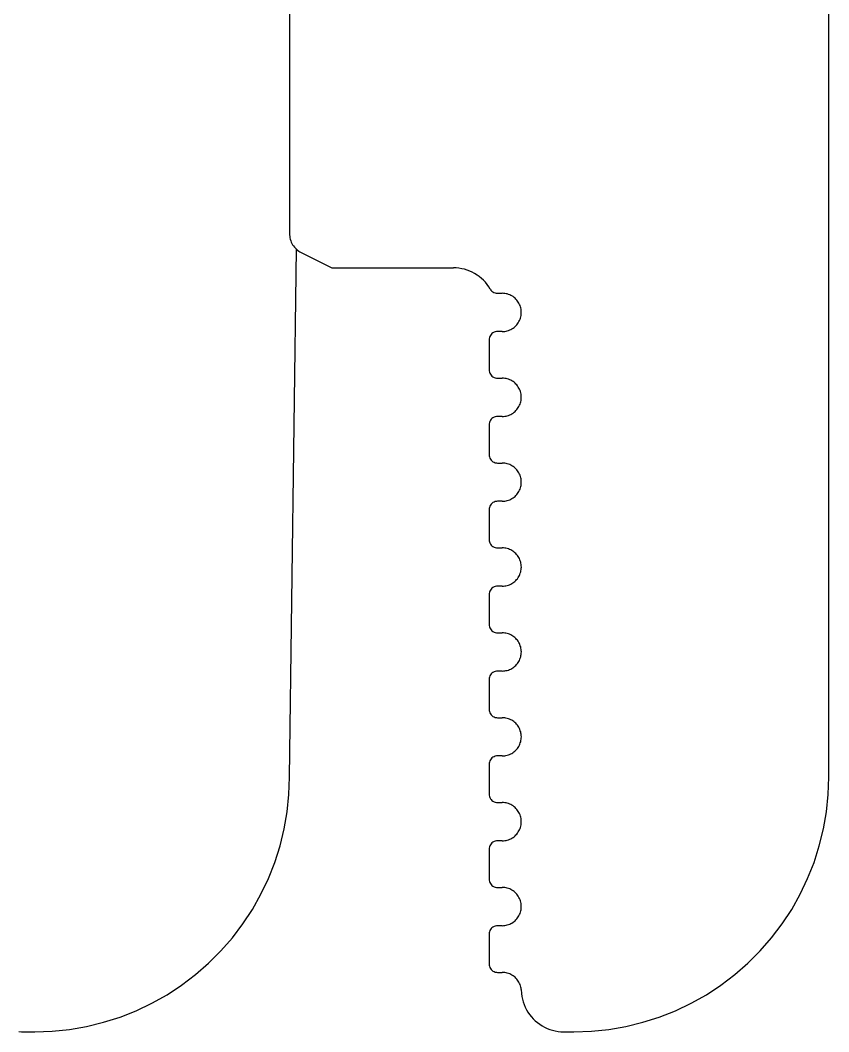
# Model space of a CAD drawing. Extents: x -22.1 to 21.9, y -13.2 to 13.2.
# Drawn here: x 11.271 to 12.02, y 1.708 to 2.646 of the extents above; entities that cross this region are included whole.
import ezdxf

# ---------------------------------------------------------------- set-up
doc = ezdxf.new("R2010")
doc.units = 0
doc.header["$MEASUREMENT"] = 0
doc.layers.get('0').update_dxf_attribs({"linetype": 'CONTINUOUS'})

msp = doc.modelspace()

# ---------------------------------------------------------------- linework, layer by layer
for p, q in [((12.02029, 1.94422), (12.02029, 3.83398)), ((11.52029, 3.32969), (11.52029, 2.44851)), ((11.52029, 2.44851), (11.52033, 2.44715)), ((11.52033, 2.44715), (11.52048, 2.44579)), ((11.52048, 2.44579), (11.52071, 2.44445)), ((11.52071, 2.44445), (11.52104, 2.44313)), ((11.52104, 2.44313), (11.52145, 2.44183)), ((11.52145, 2.44183), (11.52196, 2.44057)), ((11.52196, 2.44057), (11.52255, 2.43934)), ((11.52029, 1.94422), (11.52669, 2.43398)), ((11.52255, 2.43934), (11.52323, 2.43816)), ((11.52323, 2.43816), (11.52398, 2.43703)), ((11.52398, 2.43703), (11.52481, 2.43595)), ((11.52481, 2.43595), (11.52572, 2.43493)), ((11.52572, 2.43493), (11.52669, 2.43398)), ((11.52669, 2.43398), (11.52773, 2.43309)), ((11.52773, 2.43309), (11.52882, 2.43228)), ((11.52882, 2.43228), (11.52997, 2.43155)), ((11.52997, 2.43155), (11.53117, 2.4309)), ((11.53117, 2.4309), (11.55966, 2.41666)), ((11.55966, 2.41666), (11.67229, 2.41666)), ((11.67486, 2.41657), (11.67229, 2.41666)), ((11.67742, 2.41632), (11.67486, 2.41657)), ((11.67997, 2.4159), (11.67742, 2.41632)), ((11.68248, 2.41532), (11.67997, 2.4159)), ((11.68494, 2.41457), (11.68248, 2.41532)), ((11.68735, 2.41366), (11.68494, 2.41457)), ((11.6897, 2.4126), (11.68735, 2.41366)), ((11.69197, 2.41138), (11.6897, 2.4126)), ((11.69416, 2.41002), (11.69197, 2.41138)), ((11.69625, 2.40852), (11.69416, 2.41002)), ((11.69824, 2.40689), (11.69625, 2.40852)), ((11.70012, 2.40513), (11.69824, 2.40689)), ((11.70189, 2.40325), (11.70012, 2.40513)), ((11.70352, 2.40125), (11.70189, 2.40325)), ((11.70502, 2.39916), (11.70352, 2.40125)), ((11.70638, 2.39697), (11.70502, 2.39916)), ((11.70638, 2.39697), (11.70704, 2.396)), ((11.70704, 2.396), (11.70784, 2.39514)), ((11.70784, 2.39514), (11.70876, 2.3944)), ((11.70876, 2.3944), (11.70978, 2.39382)), ((11.70978, 2.39382), (11.71088, 2.39339)), ((11.71088, 2.39339), (11.71203, 2.39312)), ((11.71203, 2.39312), (11.7132, 2.39304)), ((11.7132, 2.39304), (11.71753, 2.39304)), ((11.71871, 2.393), (11.71753, 2.39304)), ((11.71989, 2.39288), (11.71871, 2.393)), ((11.72106, 2.39268), (11.71989, 2.39288)), ((11.72221, 2.39241), (11.72106, 2.39268)), ((11.72334, 2.39206), (11.72221, 2.39241)), ((11.72445, 2.39163), (11.72334, 2.39206)), ((11.72552, 2.39113), (11.72445, 2.39163)), ((11.72656, 2.39056), (11.72552, 2.39113)), ((11.72756, 2.38993), (11.72656, 2.39056)), ((11.72851, 2.38922), (11.72756, 2.38993)), ((11.72942, 2.38846), (11.72851, 2.38922)), ((11.73027, 2.38764), (11.72942, 2.38846)), ((11.73106, 2.38676), (11.73027, 2.38764)), ((11.73179, 2.38583), (11.73106, 2.38676)), ((11.73246, 2.38485), (11.73179, 2.38583)), ((11.73307, 2.38383), (11.73246, 2.38485)), ((11.7336, 2.38278), (11.73307, 2.38383)), ((11.73406, 2.38169), (11.7336, 2.38278)), ((11.73445, 2.38057), (11.73406, 2.38169)), ((11.73476, 2.37943), (11.73445, 2.38057)), ((11.735, 2.37827), (11.73476, 2.37943)), ((11.73516, 2.37709), (11.735, 2.37827)), ((11.73524, 2.37591), (11.73516, 2.37709)), ((11.73516, 2.37355), (11.73524, 2.37473)), ((11.73524, 2.37473), (11.73524, 2.37591)), ((11.73106, 2.36388), (11.73179, 2.36481)), ((11.73179, 2.36481), (11.73246, 2.36579)), ((11.73246, 2.36579), (11.73307, 2.3668)), ((11.73307, 2.3668), (11.7336, 2.36786)), ((11.7336, 2.36786), (11.73406, 2.36895)), ((11.73406, 2.36895), (11.73445, 2.37007)), ((11.73445, 2.37007), (11.73476, 2.37121)), ((11.73476, 2.37121), (11.735, 2.37237)), ((11.735, 2.37237), (11.73516, 2.37355)), ((11.70804, 2.35568), (11.70725, 2.35488)), ((11.70894, 2.35635), (11.70804, 2.35568)), ((11.70993, 2.35689), (11.70894, 2.35635)), ((11.71098, 2.35728), (11.70993, 2.35689)), ((11.71208, 2.35752), (11.71098, 2.35728)), ((11.7132, 2.3576), (11.71208, 2.35752)), ((11.71753, 2.3576), (11.7132, 2.3576)), ((11.71753, 2.3576), (11.71871, 2.35764)), ((11.71871, 2.35764), (11.71989, 2.35776)), ((11.71989, 2.35776), (11.72106, 2.35796)), ((11.72106, 2.35796), (11.72221, 2.35823)), ((11.72221, 2.35823), (11.72334, 2.35858)), ((11.72334, 2.35858), (11.72445, 2.35901)), ((11.72445, 2.35901), (11.72552, 2.35951)), ((11.72552, 2.35951), (11.72656, 2.36008)), ((11.72656, 2.36008), (11.72756, 2.36071)), ((11.72756, 2.36071), (11.72851, 2.36141)), ((11.72851, 2.36141), (11.72942, 2.36218)), ((11.72942, 2.36218), (11.73027, 2.363)), ((11.73027, 2.363), (11.73106, 2.36388)), ((11.70541, 2.35085), (11.70533, 2.34973)), ((11.70533, 2.34973), (11.70533, 2.32217)), ((11.70565, 2.35195), (11.70541, 2.35085)), ((11.70604, 2.353), (11.70565, 2.35195)), ((11.70658, 2.35399), (11.70604, 2.353)), ((11.70725, 2.35488), (11.70658, 2.35399)), ((11.70533, 2.32217), (11.70541, 2.32105)), ((11.70541, 2.32105), (11.70565, 2.31995)), ((11.70565, 2.31995), (11.70604, 2.3189)), ((11.70604, 2.3189), (11.70658, 2.31791)), ((11.70658, 2.31791), (11.70725, 2.31701)), ((11.70725, 2.31701), (11.70804, 2.31622)), ((11.70804, 2.31622), (11.70894, 2.31555)), ((11.70894, 2.31555), (11.70993, 2.31501)), ((11.70993, 2.31501), (11.71098, 2.31461)), ((11.71098, 2.31461), (11.71208, 2.31438)), ((11.71208, 2.31438), (11.7132, 2.3143)), ((11.7132, 2.3143), (11.71753, 2.3143)), ((11.71871, 2.31426), (11.71753, 2.3143)), ((11.71989, 2.31414), (11.71871, 2.31426)), ((11.72106, 2.31394), (11.71989, 2.31414)), ((11.72221, 2.31367), (11.72106, 2.31394)), ((11.72334, 2.31331), (11.72221, 2.31367)), ((11.72445, 2.31289), (11.72334, 2.31331)), ((11.72552, 2.31239), (11.72445, 2.31289)), ((11.72656, 2.31182), (11.72552, 2.31239)), ((11.72756, 2.31118), (11.72656, 2.31182)), ((11.72851, 2.31048), (11.72756, 2.31118)), ((11.72942, 2.30972), (11.72851, 2.31048)), ((11.73027, 2.3089), (11.72942, 2.30972)), ((11.73106, 2.30802), (11.73027, 2.3089)), ((11.73179, 2.30709), (11.73106, 2.30802)), ((11.73246, 2.30611), (11.73179, 2.30709)), ((11.73307, 2.30509), (11.73246, 2.30611)), ((11.7336, 2.30404), (11.73307, 2.30509)), ((11.73406, 2.30295), (11.7336, 2.30404)), ((11.73445, 2.30183), (11.73406, 2.30295)), ((11.73476, 2.30069), (11.73445, 2.30183)), ((11.735, 2.29953), (11.73476, 2.30069)), ((11.73516, 2.29835), (11.735, 2.29953)), ((11.7336, 2.28912), (11.73406, 2.29021)), ((11.73406, 2.29021), (11.73445, 2.29133)), ((11.73445, 2.29133), (11.73476, 2.29247)), ((11.73476, 2.29247), (11.735, 2.29363)), ((11.735, 2.29363), (11.73516, 2.29481)), ((11.73524, 2.29717), (11.73516, 2.29835)), ((11.73516, 2.29481), (11.73524, 2.29599)), ((11.73524, 2.29599), (11.73524, 2.29717)), ((11.72334, 2.27984), (11.72445, 2.28027)), ((11.72445, 2.28027), (11.72552, 2.28077)), ((11.72552, 2.28077), (11.72656, 2.28134)), ((11.72656, 2.28134), (11.72756, 2.28197)), ((11.72756, 2.28197), (11.72851, 2.28267)), ((11.72851, 2.28267), (11.72942, 2.28344)), ((11.72942, 2.28344), (11.73027, 2.28426)), ((11.73027, 2.28426), (11.73106, 2.28514)), ((11.73106, 2.28514), (11.73179, 2.28607)), ((11.73179, 2.28607), (11.73246, 2.28705)), ((11.73246, 2.28705), (11.73307, 2.28806)), ((11.73307, 2.28806), (11.7336, 2.28912)), ((11.70541, 2.27211), (11.70533, 2.27099)), ((11.70533, 2.27099), (11.70533, 2.24343)), ((11.70565, 2.27321), (11.70541, 2.27211)), ((11.70604, 2.27426), (11.70565, 2.27321)), ((11.70658, 2.27525), (11.70604, 2.27426)), ((11.70725, 2.27614), (11.70658, 2.27525)), ((11.70804, 2.27694), (11.70725, 2.27614)), ((11.70894, 2.27761), (11.70804, 2.27694)), ((11.70993, 2.27815), (11.70894, 2.27761)), ((11.71098, 2.27854), (11.70993, 2.27815)), ((11.71208, 2.27878), (11.71098, 2.27854)), ((11.7132, 2.27886), (11.71208, 2.27878)), ((11.71753, 2.27886), (11.7132, 2.27886)), ((11.71753, 2.27886), (11.71871, 2.2789)), ((11.71871, 2.2789), (11.71989, 2.27902)), ((11.71989, 2.27902), (11.72106, 2.27922)), ((11.72106, 2.27922), (11.72221, 2.27949)), ((11.72221, 2.27949), (11.72334, 2.27984)), ((11.70533, 2.24343), (11.70541, 2.24231)), ((11.70541, 2.24231), (11.70565, 2.24121)), ((11.70565, 2.24121), (11.70604, 2.24016)), ((11.70604, 2.24016), (11.70658, 2.23917)), ((11.70658, 2.23917), (11.70725, 2.23827)), ((11.70725, 2.23827), (11.70804, 2.23748)), ((11.70804, 2.23748), (11.70894, 2.2368)), ((11.70894, 2.2368), (11.70993, 2.23627)), ((11.70993, 2.23627), (11.71098, 2.23587)), ((11.71098, 2.23587), (11.71208, 2.23564)), ((11.71208, 2.23564), (11.7132, 2.23556)), ((11.7132, 2.23556), (11.71753, 2.23556)), ((11.71871, 2.23552), (11.71753, 2.23556)), ((11.71989, 2.2354), (11.71871, 2.23552)), ((11.72106, 2.2352), (11.71989, 2.2354)), ((11.72221, 2.23493), (11.72106, 2.2352)), ((11.72334, 2.23457), (11.72221, 2.23493)), ((11.72445, 2.23415), (11.72334, 2.23457)), ((11.72552, 2.23365), (11.72445, 2.23415)), ((11.72656, 2.23308), (11.72552, 2.23365)), ((11.72756, 2.23244), (11.72656, 2.23308)), ((11.72851, 2.23174), (11.72756, 2.23244)), ((11.72942, 2.23098), (11.72851, 2.23174)), ((11.73027, 2.23015), (11.72942, 2.23098)), ((11.73106, 2.22928), (11.73027, 2.23015)), ((11.73179, 2.22835), (11.73106, 2.22928)), ((11.73246, 2.22737), (11.73179, 2.22835)), ((11.73307, 2.22635), (11.73246, 2.22737)), ((11.7336, 2.2253), (11.73307, 2.22635)), ((11.73406, 2.22421), (11.7336, 2.2253)), ((11.73445, 2.22309), (11.73406, 2.22421)), ((11.73476, 2.22195), (11.73445, 2.22309)), ((11.735, 2.22079), (11.73476, 2.22195)), ((11.73476, 2.21373), (11.735, 2.21489)), ((11.73516, 2.21961), (11.735, 2.22079)), ((11.735, 2.21489), (11.73516, 2.21607)), ((11.73524, 2.21843), (11.73516, 2.21961)), ((11.73516, 2.21607), (11.73524, 2.21725)), ((11.73524, 2.21725), (11.73524, 2.21843)), ((11.72942, 2.2047), (11.73027, 2.20552)), ((11.73027, 2.20552), (11.73106, 2.2064)), ((11.73106, 2.2064), (11.73179, 2.20733)), ((11.73179, 2.20733), (11.73246, 2.20831)), ((11.73246, 2.20831), (11.73307, 2.20932)), ((11.73307, 2.20932), (11.7336, 2.21038)), ((11.7336, 2.21038), (11.73406, 2.21147)), ((11.73406, 2.21147), (11.73445, 2.21259)), ((11.73445, 2.21259), (11.73476, 2.21373)), ((11.70658, 2.1965), (11.70604, 2.19552)), ((11.70725, 2.1974), (11.70658, 2.1965)), ((11.70804, 2.1982), (11.70725, 2.1974)), ((11.70894, 2.19887), (11.70804, 2.1982)), ((11.70993, 2.19941), (11.70894, 2.19887)), ((11.71098, 2.1998), (11.70993, 2.19941)), ((11.71208, 2.20004), (11.71098, 2.1998)), ((11.7132, 2.20012), (11.71208, 2.20004)), ((11.71753, 2.20012), (11.7132, 2.20012)), ((11.71753, 2.20012), (11.71871, 2.20016)), ((11.71871, 2.20016), (11.71989, 2.20028)), ((11.71989, 2.20028), (11.72106, 2.20048)), ((11.72106, 2.20048), (11.72221, 2.20075)), ((11.72221, 2.20075), (11.72334, 2.2011)), ((11.72334, 2.2011), (11.72445, 2.20153)), ((11.72445, 2.20153), (11.72552, 2.20203)), ((11.72552, 2.20203), (11.72656, 2.2026)), ((11.72656, 2.2026), (11.72756, 2.20323)), ((11.72756, 2.20323), (11.72851, 2.20393)), ((11.72851, 2.20393), (11.72942, 2.2047)), ((11.70541, 2.19337), (11.70533, 2.19225)), ((11.70533, 2.19225), (11.70533, 2.16469)), ((11.70565, 2.19447), (11.70541, 2.19337)), ((11.70604, 2.19552), (11.70565, 2.19447)), ((11.70533, 2.16469), (11.70541, 2.16357)), ((11.70541, 2.16357), (11.70565, 2.16247)), ((11.70565, 2.16247), (11.70604, 2.16142)), ((11.70604, 2.16142), (11.70658, 2.16043)), ((11.70658, 2.16043), (11.70725, 2.15953)), ((11.70725, 2.15953), (11.70804, 2.15874)), ((11.70804, 2.15874), (11.70894, 2.15806)), ((11.70894, 2.15806), (11.70993, 2.15753)), ((11.70993, 2.15753), (11.71098, 2.15713)), ((11.71098, 2.15713), (11.71208, 2.15689)), ((11.71208, 2.15689), (11.7132, 2.15681)), ((11.7132, 2.15681), (11.71753, 2.15681)), ((11.71869, 2.15678), (11.71753, 2.15681)), ((11.71984, 2.15666), (11.71869, 2.15678)), ((11.72099, 2.15647), (11.71984, 2.15666)), ((11.72212, 2.15621), (11.72099, 2.15647)), ((11.72323, 2.15587), (11.72212, 2.15621)), ((11.72431, 2.15547), (11.72323, 2.15587)), ((11.72537, 2.15499), (11.72431, 2.15547)), ((11.72639, 2.15444), (11.72537, 2.15499)), ((11.72737, 2.15383), (11.72639, 2.15444)), ((11.72832, 2.15315), (11.72737, 2.15383)), ((11.72921, 2.15242), (11.72832, 2.15315)), ((11.73006, 2.15163), (11.72921, 2.15242)), ((11.73085, 2.15078), (11.73006, 2.15163)), ((11.73159, 2.14988), (11.73085, 2.15078)), ((11.73226, 2.14894), (11.73159, 2.14988)), ((11.73287, 2.14796), (11.73226, 2.14894)), ((11.73342, 2.14693), (11.73287, 2.14796)), ((11.7339, 2.14588), (11.73342, 2.14693)), ((11.73431, 2.14479), (11.7339, 2.14588)), ((11.73464, 2.14368), (11.73431, 2.14479)), ((11.73491, 2.14255), (11.73464, 2.14368)), ((11.7351, 2.14141), (11.73491, 2.14255)), ((11.73521, 2.14026), (11.7351, 2.14141)), ((11.73525, 2.1391), (11.73521, 2.14026)), ((11.73226, 2.12926), (11.73287, 2.13024)), ((11.73287, 2.13024), (11.73342, 2.13126)), ((11.73342, 2.13126), (11.7339, 2.13232)), ((11.7339, 2.13232), (11.73431, 2.1334)), ((11.73431, 2.1334), (11.73464, 2.13451)), ((11.73464, 2.13451), (11.73491, 2.13564)), ((11.73491, 2.13564), (11.7351, 2.13679)), ((11.7351, 2.13679), (11.73521, 2.13794)), ((11.73521, 2.13794), (11.73525, 2.1391)), ((11.71098, 2.12106), (11.70993, 2.12067)), ((11.71208, 2.1213), (11.71098, 2.12106)), ((11.7132, 2.12138), (11.71208, 2.1213)), ((11.71753, 2.12138), (11.7132, 2.12138)), ((11.71753, 2.12138), (11.71869, 2.12142)), ((11.71869, 2.12142), (11.71984, 2.12153)), ((11.71984, 2.12153), (11.72099, 2.12172)), ((11.72099, 2.12172), (11.72212, 2.12199)), ((11.72212, 2.12199), (11.72323, 2.12232)), ((11.72323, 2.12232), (11.72431, 2.12273)), ((11.72431, 2.12273), (11.72537, 2.12321)), ((11.72537, 2.12321), (11.72639, 2.12376)), ((11.72639, 2.12376), (11.72737, 2.12437)), ((11.72737, 2.12437), (11.72832, 2.12504)), ((11.72832, 2.12504), (11.72921, 2.12578)), ((11.72921, 2.12578), (11.73006, 2.12657)), ((11.73006, 2.12657), (11.73085, 2.12742)), ((11.73085, 2.12742), (11.73159, 2.12831)), ((11.73159, 2.12831), (11.73226, 2.12926)), ((11.70541, 2.11463), (11.70533, 2.11351)), ((11.70533, 2.11351), (11.70533, 2.08595)), ((11.70565, 2.11573), (11.70541, 2.11463)), ((11.70604, 2.11678), (11.70565, 2.11573)), ((11.70658, 2.11776), (11.70604, 2.11678)), ((11.70725, 2.11866), (11.70658, 2.11776)), ((11.70804, 2.11946), (11.70725, 2.11866)), ((11.70894, 2.12013), (11.70804, 2.11946)), ((11.70993, 2.12067), (11.70894, 2.12013)), ((11.70533, 2.08595), (11.70541, 2.08483)), ((11.70541, 2.08483), (11.70565, 2.08373)), ((11.70565, 2.08373), (11.70604, 2.08268)), ((11.70604, 2.08268), (11.70658, 2.08169)), ((11.70658, 2.08169), (11.70725, 2.08079)), ((11.70725, 2.08079), (11.70804, 2.08)), ((11.70804, 2.08), (11.70894, 2.07932)), ((11.70894, 2.07932), (11.70993, 2.07879)), ((11.70993, 2.07879), (11.71098, 2.07839)), ((11.71098, 2.07839), (11.71208, 2.07815)), ((11.71208, 2.07815), (11.7132, 2.07807)), ((11.7132, 2.07807), (11.71753, 2.07807)), ((11.71869, 2.07804), (11.71753, 2.07807)), ((11.71984, 2.07792), (11.71869, 2.07804)), ((11.72099, 2.07773), (11.71984, 2.07792)), ((11.72212, 2.07747), (11.72099, 2.07773)), ((11.72323, 2.07713), (11.72212, 2.07747)), ((11.72431, 2.07673), (11.72323, 2.07713)), ((11.72537, 2.07625), (11.72431, 2.07673)), ((11.72639, 2.0757), (11.72537, 2.07625)), ((11.72737, 2.07509), (11.72639, 2.0757)), ((11.72832, 2.07441), (11.72737, 2.07509)), ((11.72921, 2.07368), (11.72832, 2.07441)), ((11.73006, 2.07289), (11.72921, 2.07368)), ((11.73085, 2.07204), (11.73006, 2.07289)), ((11.73159, 2.07114), (11.73085, 2.07204)), ((11.73226, 2.0702), (11.73159, 2.07114)), ((11.73287, 2.06922), (11.73226, 2.0702)), ((11.73342, 2.06819), (11.73287, 2.06922)), ((11.7339, 2.06714), (11.73342, 2.06819)), ((11.73431, 2.06605), (11.7339, 2.06714)), ((11.73464, 2.06494), (11.73431, 2.06605)), ((11.73491, 2.06381), (11.73464, 2.06494)), ((11.73431, 2.05466), (11.73464, 2.05577)), ((11.73464, 2.05577), (11.73491, 2.0569)), ((11.7351, 2.06267), (11.73491, 2.06381)), ((11.73491, 2.0569), (11.7351, 2.05805)), ((11.73521, 2.06152), (11.7351, 2.06267)), ((11.7351, 2.05805), (11.73521, 2.0592)), ((11.73525, 2.06036), (11.73521, 2.06152)), ((11.73521, 2.0592), (11.73525, 2.06036)), ((11.72737, 2.04563), (11.72832, 2.0463)), ((11.72832, 2.0463), (11.72921, 2.04704)), ((11.72921, 2.04704), (11.73006, 2.04783)), ((11.73006, 2.04783), (11.73085, 2.04868)), ((11.73085, 2.04868), (11.73159, 2.04957)), ((11.73159, 2.04957), (11.73226, 2.05052)), ((11.73226, 2.05052), (11.73287, 2.0515)), ((11.73287, 2.0515), (11.73342, 2.05252)), ((11.73342, 2.05252), (11.7339, 2.05358)), ((11.7339, 2.05358), (11.73431, 2.05466)), ((11.70565, 2.03699), (11.70541, 2.03589)), ((11.70604, 2.03804), (11.70565, 2.03699)), ((11.70658, 2.03902), (11.70604, 2.03804)), ((11.70725, 2.03992), (11.70658, 2.03902)), ((11.70804, 2.04072), (11.70725, 2.03992)), ((11.70894, 2.04139), (11.70804, 2.04072)), ((11.70993, 2.04193), (11.70894, 2.04139)), ((11.71098, 2.04232), (11.70993, 2.04193)), ((11.71208, 2.04256), (11.71098, 2.04232)), ((11.7132, 2.04264), (11.71208, 2.04256)), ((11.71753, 2.04264), (11.7132, 2.04264)), ((11.71753, 2.04264), (11.71869, 2.04268)), ((11.71869, 2.04268), (11.71984, 2.04279)), ((11.71984, 2.04279), (11.72099, 2.04298)), ((11.72099, 2.04298), (11.72212, 2.04325)), ((11.72212, 2.04325), (11.72323, 2.04358)), ((11.72323, 2.04358), (11.72431, 2.04399)), ((11.72431, 2.04399), (11.72537, 2.04447)), ((11.72537, 2.04447), (11.72639, 2.04502)), ((11.72639, 2.04502), (11.72737, 2.04563)), ((11.70541, 2.03589), (11.70533, 2.03477)), ((11.70533, 2.03477), (11.70533, 2.00721)), ((11.70533, 2.00721), (11.70541, 2.00609)), ((11.70541, 2.00609), (11.70565, 2.00499)), ((11.70565, 2.00499), (11.70604, 2.00394)), ((11.70604, 2.00394), (11.70658, 2.00295)), ((11.70658, 2.00295), (11.70725, 2.00205)), ((11.70725, 2.00205), (11.70804, 2.00126)), ((11.70804, 2.00126), (11.70894, 2.00058)), ((11.70894, 2.00058), (11.70993, 2.00005)), ((11.70993, 2.00005), (11.71098, 1.99965)), ((11.71098, 1.99965), (11.71208, 1.99941)), ((11.71208, 1.99941), (11.7132, 1.99933)), ((11.7132, 1.99933), (11.71753, 1.99933)), ((11.71869, 1.9993), (11.71753, 1.99933)), ((11.71984, 1.99918), (11.71869, 1.9993)), ((11.72099, 1.99899), (11.71984, 1.99918)), ((11.72212, 1.99873), (11.72099, 1.99899)), ((11.72323, 1.99839), (11.72212, 1.99873)), ((11.72431, 1.99799), (11.72323, 1.99839)), ((11.72537, 1.99751), (11.72431, 1.99799)), ((11.72639, 1.99696), (11.72537, 1.99751)), ((11.72737, 1.99635), (11.72639, 1.99696)), ((11.72832, 1.99567), (11.72737, 1.99635)), ((11.72921, 1.99494), (11.72832, 1.99567)), ((11.73006, 1.99415), (11.72921, 1.99494)), ((11.73085, 1.9933), (11.73006, 1.99415)), ((11.73159, 1.9924), (11.73085, 1.9933)), ((11.73226, 1.99146), (11.73159, 1.9924)), ((11.73287, 1.99048), (11.73226, 1.99146)), ((11.73342, 1.98945), (11.73287, 1.99048)), ((11.7339, 1.9884), (11.73342, 1.98945)), ((11.73431, 1.98731), (11.7339, 1.9884)), ((11.73464, 1.9862), (11.73431, 1.98731)), ((11.73491, 1.98507), (11.73464, 1.9862)), ((11.7351, 1.98393), (11.73491, 1.98507)), ((11.73521, 1.98278), (11.7351, 1.98393)), ((11.7351, 1.97931), (11.73521, 1.98046)), ((11.73525, 1.98162), (11.73521, 1.98278)), ((11.73521, 1.98046), (11.73525, 1.98162)), ((11.73085, 1.96994), (11.73159, 1.97083)), ((11.73159, 1.97083), (11.73226, 1.97178)), ((11.73226, 1.97178), (11.73287, 1.97276)), ((11.73287, 1.97276), (11.73342, 1.97378)), ((11.73342, 1.97378), (11.7339, 1.97484)), ((11.7339, 1.97484), (11.73431, 1.97592)), ((11.73431, 1.97592), (11.73464, 1.97703)), ((11.73464, 1.97703), (11.73491, 1.97816)), ((11.73491, 1.97816), (11.7351, 1.97931)), ((11.70804, 1.96198), (11.70725, 1.96118)), ((11.70894, 1.96265), (11.70804, 1.96198)), ((11.70993, 1.96319), (11.70894, 1.96265)), ((11.71098, 1.96358), (11.70993, 1.96319)), ((11.71208, 1.96382), (11.71098, 1.96358)), ((11.7132, 1.9639), (11.71208, 1.96382)), ((11.71753, 1.9639), (11.7132, 1.9639)), ((11.71753, 1.9639), (11.71869, 1.96394)), ((11.71869, 1.96394), (11.71984, 1.96405)), ((11.71984, 1.96405), (11.72099, 1.96424)), ((11.72099, 1.96424), (11.72212, 1.96451)), ((11.72212, 1.96451), (11.72323, 1.96484)), ((11.72323, 1.96484), (11.72431, 1.96525)), ((11.72431, 1.96525), (11.72537, 1.96573)), ((11.72537, 1.96573), (11.72639, 1.96628)), ((11.72639, 1.96628), (11.72737, 1.96689)), ((11.72737, 1.96689), (11.72832, 1.96756)), ((11.72832, 1.96756), (11.72921, 1.9683)), ((11.72921, 1.9683), (11.73006, 1.96909)), ((11.73006, 1.96909), (11.73085, 1.96994)), ((11.70541, 1.95715), (11.70533, 1.95603)), ((11.70533, 1.95603), (11.70533, 1.92847)), ((11.70565, 1.95825), (11.70541, 1.95715)), ((11.70604, 1.9593), (11.70565, 1.95825)), ((11.70658, 1.96028), (11.70604, 1.9593)), ((11.70725, 1.96118), (11.70658, 1.96028)), ((11.51974, 1.9281), (11.52029, 1.94422)), ((12.01974, 1.9281), (12.02029, 1.94422)), ((11.51809, 1.91205), (11.51974, 1.9281)), ((11.70533, 1.92847), (11.70541, 1.92735)), ((11.70541, 1.92735), (11.70565, 1.92625)), ((11.70565, 1.92625), (11.70604, 1.9252)), ((11.70604, 1.9252), (11.70658, 1.92421)), ((11.70658, 1.92421), (11.70725, 1.92331)), ((12.01809, 1.91205), (12.01974, 1.9281)), ((11.70725, 1.92331), (11.70804, 1.92252)), ((11.70804, 1.92252), (11.70894, 1.92184)), ((11.70894, 1.92184), (11.70993, 1.92131)), ((11.70993, 1.92131), (11.71098, 1.92091)), ((11.71098, 1.92091), (11.71208, 1.92067)), ((11.71208, 1.92067), (11.7132, 1.92059)), ((11.7132, 1.92059), (11.71753, 1.92059)), ((11.71871, 1.92055), (11.71753, 1.92059)), ((11.71989, 1.92044), (11.71871, 1.92055)), ((11.72106, 1.92024), (11.71989, 1.92044)), ((11.72221, 1.91996), (11.72106, 1.92024)), ((11.72334, 1.91961), (11.72221, 1.91996)), ((11.72445, 1.91919), (11.72334, 1.91961)), ((11.72552, 1.91869), (11.72445, 1.91919)), ((11.72656, 1.91812), (11.72552, 1.91869)), ((11.72756, 1.91748), (11.72656, 1.91812)), ((11.72851, 1.91678), (11.72756, 1.91748)), ((11.72942, 1.91602), (11.72851, 1.91678)), ((11.73027, 1.91519), (11.72942, 1.91602)), ((11.73106, 1.91432), (11.73027, 1.91519)), ((11.73179, 1.91339), (11.73106, 1.91432)), ((11.51535, 1.89616), (11.51809, 1.91205)), ((11.73246, 1.91241), (11.73179, 1.91339)), ((11.73307, 1.91139), (11.73246, 1.91241)), ((11.7336, 1.91034), (11.73307, 1.91139)), ((11.73406, 1.90925), (11.7336, 1.91034)), ((11.73445, 1.90813), (11.73406, 1.90925)), ((11.73476, 1.90698), (11.73445, 1.90813)), ((11.735, 1.90582), (11.73476, 1.90698)), ((11.73516, 1.90465), (11.735, 1.90582)), ((12.01535, 1.89616), (12.01809, 1.91205)), ((11.51153, 1.88048), (11.51535, 1.89616)), ((11.7336, 1.89542), (11.73406, 1.89651)), ((11.73406, 1.89651), (11.73445, 1.89763)), ((11.73445, 1.89763), (11.73476, 1.89877)), ((11.73476, 1.89877), (11.735, 1.89993)), ((11.735, 1.89993), (11.73516, 1.9011)), ((11.73524, 1.90347), (11.73516, 1.90465)), ((11.73516, 1.9011), (11.73524, 1.90229)), ((11.73524, 1.90229), (11.73524, 1.90347)), ((12.01153, 1.88048), (12.01535, 1.89616)), ((11.72221, 1.88579), (11.72334, 1.88614)), ((11.72334, 1.88614), (11.72445, 1.88657)), ((11.72445, 1.88657), (11.72552, 1.88707)), ((11.72552, 1.88707), (11.72656, 1.88763)), ((11.72656, 1.88763), (11.72756, 1.88827)), ((11.72756, 1.88827), (11.72851, 1.88897)), ((11.72851, 1.88897), (11.72942, 1.88974)), ((11.72942, 1.88974), (11.73027, 1.89056)), ((11.73027, 1.89056), (11.73106, 1.89144)), ((11.73106, 1.89144), (11.73179, 1.89237)), ((11.73179, 1.89237), (11.73246, 1.89334)), ((11.73246, 1.89334), (11.73307, 1.89436)), ((11.73307, 1.89436), (11.7336, 1.89542)), ((11.50665, 1.86511), (11.51153, 1.88048)), ((11.70541, 1.87841), (11.70533, 1.87729)), ((11.70533, 1.87729), (11.70533, 1.84973)), ((11.70565, 1.87951), (11.70541, 1.87841)), ((11.70604, 1.88056), (11.70565, 1.87951)), ((11.70658, 1.88154), (11.70604, 1.88056)), ((11.70725, 1.88244), (11.70658, 1.88154)), ((11.70804, 1.88324), (11.70725, 1.88244)), ((11.70894, 1.88391), (11.70804, 1.88324)), ((11.70993, 1.88445), (11.70894, 1.88391)), ((11.71098, 1.88484), (11.70993, 1.88445)), ((11.71208, 1.88508), (11.71098, 1.88484)), ((11.7132, 1.88516), (11.71208, 1.88508)), ((11.71753, 1.88516), (11.7132, 1.88516)), ((11.71753, 1.88516), (11.71871, 1.8852)), ((11.71871, 1.8852), (11.71989, 1.88532)), ((11.71989, 1.88532), (11.72106, 1.88552)), ((11.72106, 1.88552), (11.72221, 1.88579)), ((12.00665, 1.86511), (12.01153, 1.88048)), ((11.50073, 1.85011), (11.50665, 1.86511)), ((12.00073, 1.85011), (12.00665, 1.86511)), ((11.4938, 1.83554), (11.50073, 1.85011)), ((11.70533, 1.84973), (11.70541, 1.84861)), ((11.70541, 1.84861), (11.70565, 1.84751)), ((11.9938, 1.83554), (12.00073, 1.85011)), ((11.70565, 1.84751), (11.70604, 1.84646)), ((11.70604, 1.84646), (11.70658, 1.84547)), ((11.70658, 1.84547), (11.70725, 1.84457)), ((11.70725, 1.84457), (11.70804, 1.84378)), ((11.70804, 1.84378), (11.70894, 1.8431)), ((11.70894, 1.8431), (11.70993, 1.84257)), ((11.70993, 1.84257), (11.71098, 1.84217)), ((11.71098, 1.84217), (11.71208, 1.84193)), ((11.71208, 1.84193), (11.7132, 1.84185)), ((11.7132, 1.84185), (11.71753, 1.84185)), ((11.71871, 1.84181), (11.71753, 1.84185)), ((11.71989, 1.8417), (11.71871, 1.84181)), ((11.72106, 1.8415), (11.71989, 1.8417)), ((11.72221, 1.84122), (11.72106, 1.8415)), ((11.72334, 1.84087), (11.72221, 1.84122)), ((11.72445, 1.84045), (11.72334, 1.84087)), ((11.72552, 1.83995), (11.72445, 1.84045)), ((11.72656, 1.83938), (11.72552, 1.83995)), ((11.72756, 1.83874), (11.72656, 1.83938)), ((11.4859, 1.82148), (11.4938, 1.83554)), ((11.72851, 1.83804), (11.72756, 1.83874)), ((11.72942, 1.83728), (11.72851, 1.83804)), ((11.73027, 1.83645), (11.72942, 1.83728)), ((11.73106, 1.83558), (11.73027, 1.83645)), ((11.73179, 1.83465), (11.73106, 1.83558)), ((11.73246, 1.83367), (11.73179, 1.83465)), ((11.73307, 1.83265), (11.73246, 1.83367)), ((11.7336, 1.8316), (11.73307, 1.83265)), ((11.73406, 1.83051), (11.7336, 1.8316)), ((11.73445, 1.82939), (11.73406, 1.83051)), ((11.9859, 1.82148), (11.9938, 1.83554)), ((11.47705, 1.80799), (11.4859, 1.82148)), ((11.73476, 1.82824), (11.73445, 1.82939)), ((11.735, 1.82708), (11.73476, 1.82824)), ((11.73476, 1.82003), (11.735, 1.82119)), ((11.73516, 1.82591), (11.735, 1.82708)), ((11.735, 1.82119), (11.73516, 1.82236)), ((11.73524, 1.82473), (11.73516, 1.82591)), ((11.73516, 1.82236), (11.73524, 1.82355)), ((11.73524, 1.82355), (11.73524, 1.82473)), ((11.97705, 1.80799), (11.9859, 1.82148)), ((11.72942, 1.811), (11.73027, 1.81182)), ((11.73027, 1.81182), (11.73106, 1.8127)), ((11.73106, 1.8127), (11.73179, 1.81363)), ((11.73179, 1.81363), (11.73246, 1.8146)), ((11.73246, 1.8146), (11.73307, 1.81562)), ((11.73307, 1.81562), (11.7336, 1.81668)), ((11.7336, 1.81668), (11.73406, 1.81777)), ((11.73406, 1.81777), (11.73445, 1.81889)), ((11.73445, 1.81889), (11.73476, 1.82003)), ((11.46731, 1.79514), (11.47705, 1.80799)), ((11.70604, 1.80182), (11.70565, 1.80077)), ((11.70658, 1.8028), (11.70604, 1.80182)), ((11.70725, 1.8037), (11.70658, 1.8028)), ((11.70804, 1.8045), (11.70725, 1.8037)), ((11.70894, 1.80517), (11.70804, 1.8045)), ((11.70993, 1.80571), (11.70894, 1.80517)), ((11.71098, 1.8061), (11.70993, 1.80571)), ((11.71208, 1.80634), (11.71098, 1.8061)), ((11.7132, 1.80642), (11.71208, 1.80634)), ((11.71753, 1.80642), (11.7132, 1.80642)), ((11.71753, 1.80642), (11.71871, 1.80646)), ((11.71871, 1.80646), (11.71989, 1.80658)), ((11.71989, 1.80658), (11.72106, 1.80678)), ((11.72106, 1.80678), (11.72221, 1.80705)), ((11.72221, 1.80705), (11.72334, 1.8074)), ((11.72334, 1.8074), (11.72445, 1.80783)), ((11.72445, 1.80783), (11.72552, 1.80833)), ((11.72552, 1.80833), (11.72656, 1.80889)), ((11.72656, 1.80889), (11.72756, 1.80953)), ((11.72756, 1.80953), (11.72851, 1.81023)), ((11.72851, 1.81023), (11.72942, 1.811)), ((11.96731, 1.79514), (11.97705, 1.80799)), ((11.4567, 1.78298), (11.46731, 1.79514)), ((11.70541, 1.79967), (11.70533, 1.79855)), ((11.70533, 1.79855), (11.70533, 1.77099)), ((11.70565, 1.80077), (11.70541, 1.79967)), ((11.9567, 1.78298), (11.96731, 1.79514)), ((11.4453, 1.77158), (11.4567, 1.78298)), ((11.9453, 1.77158), (11.9567, 1.78298)), ((11.43314, 1.76098), (11.4453, 1.77158)), ((11.70533, 1.77099), (11.70541, 1.76987)), ((11.70541, 1.76987), (11.70565, 1.76877)), ((11.70565, 1.76877), (11.70604, 1.76772)), ((11.70604, 1.76772), (11.70658, 1.76673)), ((11.70658, 1.76673), (11.70725, 1.76583)), ((11.70725, 1.76583), (11.70804, 1.76504)), ((11.70804, 1.76504), (11.70894, 1.76436)), ((11.70894, 1.76436), (11.70993, 1.76383)), ((11.93314, 1.76098), (11.9453, 1.77158)), ((11.42029, 1.75123), (11.43314, 1.76098)), ((11.70993, 1.76383), (11.71098, 1.76343)), ((11.71098, 1.76343), (11.71208, 1.76319)), ((11.71208, 1.76319), (11.7132, 1.76311)), ((11.7132, 1.76311), (11.71753, 1.76311)), ((11.71871, 1.76307), (11.71753, 1.76311)), ((11.71989, 1.76296), (11.71871, 1.76307)), ((11.72106, 1.76276), (11.71989, 1.76296)), ((11.72221, 1.76249), (11.72106, 1.76276)), ((11.72334, 1.76214), (11.72221, 1.76249)), ((11.72444, 1.76171), (11.72334, 1.76214)), ((11.72552, 1.76121), (11.72444, 1.76171)), ((11.72655, 1.76064), (11.72552, 1.76121)), ((11.72755, 1.76001), (11.72655, 1.76064)), ((11.7285, 1.75931), (11.72755, 1.76001)), ((11.72941, 1.75854), (11.7285, 1.75931)), ((11.73026, 1.75772), (11.72941, 1.75854)), ((11.73105, 1.75684), (11.73026, 1.75772)), ((11.73179, 1.75592), (11.73105, 1.75684)), ((11.73246, 1.75494), (11.73179, 1.75592)), ((11.73306, 1.75392), (11.73246, 1.75494)), ((11.92029, 1.75123), (11.93314, 1.76098)), ((11.4068, 1.74239), (11.42029, 1.75123)), ((11.7336, 1.75287), (11.73306, 1.75392)), ((11.73406, 1.75178), (11.7336, 1.75287)), ((11.73445, 1.75066), (11.73406, 1.75178)), ((11.73476, 1.74952), (11.73445, 1.75066)), ((11.735, 1.74836), (11.73476, 1.74952)), ((11.73516, 1.74719), (11.735, 1.74836)), ((11.73516, 1.74719), (11.73542, 1.74339)), ((11.9068, 1.74239), (11.92029, 1.75123)), ((11.39274, 1.73448), (11.4068, 1.74239)), ((11.73542, 1.74339), (11.73577, 1.74078)), ((11.73577, 1.74078), (11.73629, 1.7382)), ((11.73629, 1.7382), (11.73699, 1.73567)), ((11.89274, 1.73448), (11.9068, 1.74239)), ((11.36317, 1.72164), (11.37818, 1.72755)), ((11.37818, 1.72755), (11.39274, 1.73448)), ((11.73699, 1.73567), (11.73786, 1.73319)), ((11.73786, 1.73319), (11.73888, 1.73077)), ((11.73888, 1.73077), (11.74007, 1.72842)), ((11.74007, 1.72842), (11.74141, 1.72616)), ((11.86317, 1.72164), (11.87818, 1.72755)), ((11.87818, 1.72755), (11.89274, 1.73448)), ((11.3478, 1.71676), (11.36317, 1.72164)), ((11.74141, 1.72616), (11.7429, 1.72399)), ((11.7429, 1.72399), (11.74453, 1.72193)), ((11.74453, 1.72193), (11.7463, 1.71998)), ((11.7463, 1.71998), (11.74819, 1.71815)), ((11.74819, 1.71815), (11.7502, 1.71646)), ((11.8478, 1.71676), (11.86317, 1.72164)), ((11.26934, 1.70835), (11.27196, 1.70808)), ((11.27196, 1.70808), (11.27458, 1.708)), ((11.27458, 1.708), (11.28407, 1.708)), ((11.28407, 1.708), (11.30019, 1.70855)), ((11.30019, 1.70855), (11.31623, 1.7102)), ((11.31623, 1.7102), (11.33213, 1.71294)), ((11.33213, 1.71294), (11.3478, 1.71676)), ((11.7502, 1.71646), (11.75232, 1.7149)), ((11.75232, 1.7149), (11.75453, 1.71348)), ((11.75453, 1.71348), (11.75684, 1.71222)), ((11.75684, 1.71222), (11.75922, 1.71112)), ((11.75922, 1.71112), (11.76168, 1.71017)), ((11.76168, 1.71017), (11.76419, 1.70939)), ((11.76419, 1.70939), (11.76675, 1.70878)), ((11.76675, 1.70878), (11.76934, 1.70835)), ((11.76934, 1.70835), (11.77196, 1.70808)), ((11.77196, 1.70808), (11.77458, 1.708)), ((11.77458, 1.708), (11.78407, 1.708)), ((11.78407, 1.708), (11.80019, 1.70855)), ((11.80019, 1.70855), (11.81623, 1.7102)), ((11.81623, 1.7102), (11.83213, 1.71294)), ((11.83213, 1.71294), (11.8478, 1.71676))]:
    msp.add_line(p, q)

doc.saveas('drawing.dxf')
